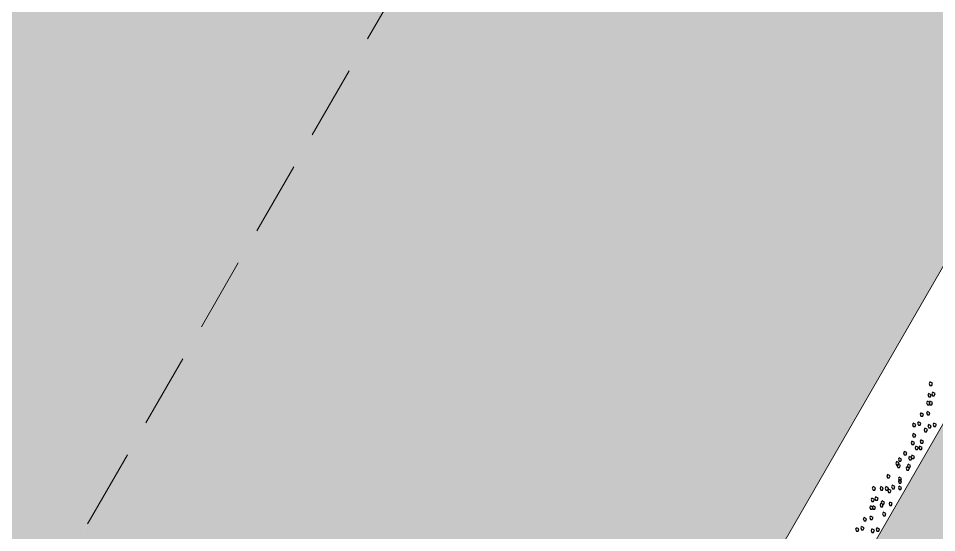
# Model space of a CAD drawing. Header units: metres. Extents: x -81 to 63023, y -186 to 109005.
# Drawn here: x 152.64 to 161.96, y -67.93 to -62.71 of the extents above; entities that cross this region are included whole.
import ezdxf

# ---------------------------------------------------------------- set-up
doc = ezdxf.new("R2010")
doc.units = ezdxf.units.M
doc.linetypes.add('TRATTEGGIATA2', pattern=[0.375, 0.25, -0.125])
for name, color, linetype in [('LIN010CO', 2, 'Continuous'), ('LIN018CO', 6, 'Continuous'), ('LIN025CO', 7, 'Continuous'), ('LIN050CO', 3, 'Continuous')]:
    doc.layers.add(name, color=color, linetype=linetype)
doc.linetypes.add('ROCCIA', pattern='A,0.25,[130,BERETTA.shx,S=0.1,R=0,X=0,Y=0],-0.2,0.25', length=0.7)
pattern_1 = [(49.99999999999999, (140.0309396306686, 0), (1.82184668996004, -0.1593908553890309), [0.1905, -2.0955]), (355, (140.0309396306686, 0), (-0.3524342142496934, 1.910568452390351), [0.1524, -1.6764058417]), (100.4514447, (140.1827597006686, -0.013282535), (1.469412470903533, 1.751177519121951), [0.161900088, -1.780902446]), (46.18420000000002, (140.0309396306686, 0.508), (2.710790408921299, -0.4204232793272715), [0.2857499999999999, -3.143249999999999]), (96.63555760999996, (140.2568386306686, 0.472965), (2.37404134051503, 2.474261245977215), [0.2428502314, -2.6713560816]), (351.1841511700001, (140.0309396306686, 0.508), (2.37404134064977, 2.474261245855327), [0.2285996707, -2.5145973192]), (21, (140.2849396306686, 0.381), (1.516143912691325, -1.022651981870876), [0.1905, -2.0955]), (326.0000000000001, (140.2849396306686, 0.381), (0.6180202834764708, 1.841879661223193), [0.1524, -1.6764]), (71.45144499999999, (140.4112849566686, 0.295779001), (2.134164192787162, 0.8192276888590524), [0.161900088, -1.780899376]), (37.50000000000001, (140.0309396306686, 0), (0.03088603250591817, 0.8455503887315311), [0, -1.65608, 0, -1.7018, 0, -1.68275]), (7.499999999999999, (140.0309396306686, 0), (0.6681966251030574, 1.001805748181195), [0, -0.9702799999999999, 0, -1.61798, 0, -0.6413500000000001]), (327.5, (139.4645196306686, 0), (1.355905951668714, -0.05728743992673443), [0, -0.635, 0, -1.9812, 0, -2.6289]), (317.5, (139.2105196306686, 0), (1.48129181386018, 0.2542649103333303), [0, -0.8255, 0, -1.31572, 0, -1.8669])]

msp = doc.modelspace()

# ---------------------------------------------------------------- hatches: boundary and pattern name
at = {"layer": 'LIN010CO', "linetype": 'Continuous', "lineweight": 0}
h = msp.add_hatch(dxfattribs=at)
h.set_pattern_fill('AR-CONC', color=256, scale=0.01, style=0)
h.set_pattern_definition(pattern_1)
edge = h.paths.add_edge_path()
edge.add_line((165.5848318440192, -59.06488657941457), (165.3148867545883, -58.90903370936425))
edge.add_line((165.3148867545883, -58.90903370936425), (165.1559148314312, -58.70246584556801))
edge.add_line((165.1559148314312, -58.70246584556801), (164.9810457159583, -58.57534721310165))
edge.add_line((164.9810457159583, -58.57534721310165), (164.7902797646728, -58.35288931949086))
edge.add_line((164.7902797646728, -58.35288931949086), (164.7425881877257, -58.19399108626681))
edge.add_line((164.7425881877257, -58.19399108626681), (164.4405418902303, -57.86030436056848))
edge.add_line((164.4405418902303, -57.86030436056848), (164.2815699670731, -57.76496532885977))
edge.add_line((164.2815699670731, -57.76496532885977), (163.6717577250476, -57.107881381298))
edge.add_line((163.6717577250476, -57.107881381298), (163.4231812775576, -56.65343025182534))
edge.add_line((163.4231812775576, -56.65343025182534), (163.1532984098541, -56.17070491585071))
edge.add_line((163.1532984098541, -56.17070491585071), (163.0751744276429, -55.81575974357395))
edge.add_line((163.0751744276429, -55.81575974357395), (162.8550069818659, -55.48921029978806))
edge.add_line((162.8550069818659, -55.48921029978806), (162.6487118621425, -55.06887461492647))
edge.add_line((162.6487118621425, -55.06887461492647), (162.4711882791344, -54.6928984208518))
edge.add_line((162.4711882791344, -54.6928984208518), (162.2793985920143, -54.25959963032892))
edge.add_line((162.2793985920143, -54.25959963032892), (162.0797370362116, -53.77526304682277))
edge.add_line((162.0797370362116, -53.77526304682277), (161.916386931718, -53.31383440479783))
edge.add_line((161.916386931718, -53.31383440479783), (161.8579701601778, -53.08574616956656))
edge.add_line((161.8579701601778, -53.08574616956656), (153.3707363473268, -67.78606634909146))
edge.add_arc((147.5485576292662, -64.42462989893771), 6.722872900290511, 310.3075709953791, 329.99999999991644, ccw=False)
edge.add_line((151.8975205903514, -69.5513775225846), (152.5198968323597, -70.28506183957728))
edge.add_line((152.5198968323597, -70.28506183957728), (153.7609024232871, -71.03585008932687))
edge.add_line((153.7609024232871, -71.03585008932687), (155.3774752611376, -72.34156855510784))
edge.add_line((155.3774752611376, -72.34156855510784), (156.4551906052058, -72.78224850002562))
edge.add_line((156.4551906052058, -72.78224850002562), (157.4951261198904, -73.07666791179872))
edge.add_line((157.4951261198904, -73.07666791179872), (165.5848318440192, -59.06488657941457))
edge = h.paths.add_edge_path()
edge.add_line((185.102931617008, -45.3884607269904), (185.102931617008, -32.56103458651168))
edge.add_line((185.102931617008, -32.56103458651168), (138.22077586684, -32.56103458651168))
edge.add_line((138.22077586684, -32.56103458651168), (138.22077586684, -71.04869022295458))
edge.add_line((138.22077586684, -71.04869022295458), (147.6773318661237, -70.86334172534086))
edge.add_line((147.6773318661237, -70.86334172534086), (147.6829882041731, -71.14615862788602))
edge.add_arc((147.548557629588, -64.42462989894072), 6.72287290028752, 271.1457628382281, 330.0000000000121)
edge.add_line((153.3707363476517, -67.78606634908326), (168.2860745878954, -41.95194270499312))
edge.add_line((168.2860745878954, -41.95194270499312), (181.607187912605, -41.95194270496401))
edge.add_line((181.607187912605, -41.95194270496401), (181.607187912605, -45.58212492824211))
edge.add_line((181.607187912605, -45.58212492824211), (185.102931617008, -45.3884607269904))
edge = h.paths.add_edge_path()
edge.add_line((185.102931617008, -36.22578803479087), (185.102931617008, -32.56103458651168))
edge.add_line((185.102931617008, -32.56103458651168), (141.8496911768193, -32.56103458651168))
edge.add_line((141.8496911768193, -32.56103458651168), (138.22077586684, -34.27278709121778))
edge.add_line((138.22077586684, -34.27278709121778), (138.22077586684, -65.32143577860545))
edge.add_line((138.22077586684, -65.32143577860545), (148.2580229586986, -65.12470573557627))
edge.add_arc((147.5485576295894, -64.42462989894652), 0.9967182301136437, 315.3816634424818, 329.9999999996203)
edge.add_line((148.4117409372795, -64.92298901400906), (164.980077647657, -36.22578803483017))
edge.add_line((164.980077647657, -36.22578803483017), (185.102931617008, -36.22578803479087))
h = msp.add_hatch(dxfattribs=at)
h.set_pattern_fill('AR-CONC', color=256, scale=0.01, style=0)
h.set_pattern_definition(pattern_1)
edge = h.paths.add_edge_path()
edge.add_line((185.102931617008, -58.12047434062573), (185.102931617008, -52.38555229777936))
edge.add_line((185.102931617008, -52.38555229777936), (169.8783097920742, -53.22836463224572))
edge.add_line((169.8783097920742, -53.22836463224572), (158.1879464429169, -73.4766679118006))
edge.add_line((158.1879464429169, -73.4766679118006), (158.1879464429169, -77.5828592366565))
edge.add_line((158.1879464429169, -77.5828592366565), (151.5056245645776, -77.5828592366565))
edge.add_line((151.5056245645776, -77.5828592366565), (151.5056245645776, -78.16188274696148))
edge.add_line((151.5056245645776, -78.16188274696148), (147.823302686231, -78.16188274696148))
edge.add_line((147.823302686231, -78.16188274696148), (138.22077586684, -78.36667168702714))
edge.add_line((138.22077586684, -78.36667168702714), (138.22077586684, -84.077346716967))
edge.add_line((138.22077586684, -84.077346716967), (147.8794136140079, -83.88803741712442))
edge.add_line((147.8794136140079, -83.88803741712442), (157.2317792347478, -83.88803741712442))
edge.add_line((157.2317792347478, -83.88803741712442), (157.2317792347478, -83.30901390681944))
edge.add_line((157.2317792347478, -83.30901390681944), (161.2317792347478, -83.30901390681944))
edge.add_line((161.2317792347478, -83.30901390681944), (161.2317792347478, -81.35261824787855))
edge.add_line((161.2317792347478, -81.35261824787855), (163.9141011130871, -81.35261824787855))
edge.add_line((163.9141011130871, -81.35261824787855), (163.9141011130871, -75.01098643142583))
edge.add_line((163.9141011130871, -75.01098643142583), (168.8587527841612, -66.4465985114334))
edge.add_arc((183.038924391299, -74.63352598127628), 16.37385257672567, 92.93915336574281, 149.9999952261637, ccw=False)
edge.add_line((182.1993484162542, -58.28121237168349), (185.102931617008, -58.12047434062573))

# ---------------------------------------------------------------- linework, layer by layer
at = {"layer": 'LIN018CO'}
for points in [[(161.8935666676245, -66.40146742954676), (161.887628000723, -66.41333961460583), (161.8955462955736, -66.43312645008407), (161.9133627301692, -66.43312645008407), (161.9212810250197, -66.41136091709599), (161.8951549609722, -66.39829221988032)], [(161.8805152246204, -66.51887587289251), (161.8745765577189, -66.53074805795158), (161.8824948525694, -66.55053489342983), (161.900311287165, -66.55053489342983), (161.9082295820155, -66.52876936044174), (161.882103517968, -66.51570066322608)], [(161.9196693366873, -66.50583059889203), (161.9137306697858, -66.51770278395111), (161.9216489646363, -66.53748961942935), (161.9394653992319, -66.53748961942935), (161.9473836940824, -66.51572408644127), (161.9212576300349, -66.5026553892256)], [(161.8674637816162, -66.59714821499642), (161.8615251147147, -66.6090204000555), (161.8694434095653, -66.62880723553374), (161.8872598441609, -66.62880723553374), (161.8951781390114, -66.60704170254566), (161.8690520749639, -66.59397300532999)], [(161.8935666676245, -66.59714821499642), (161.887628000723, -66.6090204000555), (161.8955462955736, -66.62880723553374), (161.9133627301692, -66.62880723553374), (161.9212810250197, -66.60704170254566), (161.8951549609722, -66.59397300532999)], [(161.8022067835411, -66.71455665834219), (161.7962681166396, -66.72642884340127), (161.8041864114901, -66.74621567887951), (161.8220028460857, -66.74621567887951), (161.8299211409362, -66.72445014589142), (161.8037950768887, -66.71138144867575)], [(161.8674637816162, -66.7015112447215), (161.8615251147147, -66.71338342978058), (161.8694434095653, -66.73317026525882), (161.8872598441609, -66.73317026525882), (161.8951781390114, -66.71140473227074), (161.8690520749639, -66.69833603505506)], [(161.7238983424618, -66.81891968806727), (161.7179596755603, -66.83079187312634), (161.7258779704108, -66.85057870860459), (161.7436944050064, -66.85057870860459), (161.7516126998569, -66.8288131756165), (161.7254866358094, -66.81574447840083)], [(161.7761038975328, -66.80587441406678), (161.7701652306313, -66.81774659912585), (161.7780835254818, -66.8375334346041), (161.7958999600774, -66.8375334346041), (161.803818254928, -66.81576790161601), (161.7776921908805, -66.80269920440034)], [(161.8805152246204, -66.83196510168794), (161.8745765577189, -66.84383728674702), (161.8824948525694, -66.86362412222526), (161.900311287165, -66.86362412222526), (161.9082295820155, -66.84185858923718), (161.882103517968, -66.82878989202152)], [(161.9327207796914, -66.81891968806727), (161.9267821127899, -66.83079187312634), (161.9347004076404, -66.85057870860459), (161.952516842236, -66.85057870860459), (161.9604351370866, -66.8288131756165), (161.9343090730391, -66.81574447840083)], [(161.7238983424618, -66.92328285741254), (161.7179596755603, -66.93515504247162), (161.7258779704108, -66.95494187794986), (161.7436944050064, -66.95494187794986), (161.7516126998569, -66.93317634496178), (161.7254866358094, -66.92010764774611)], [(161.8413608956079, -66.87110134255), (161.8354222287064, -66.88297352760908), (161.843340523557, -66.90276036308732), (161.8611569581526, -66.90276036308732), (161.8690752530031, -66.88099483009924), (161.8429491889556, -66.86792613288358)], [(161.7108468994576, -67.00155505989625), (161.7049082325561, -67.01342724495532), (161.7128265274067, -67.03321408043357), (161.7306429620023, -67.03321408043357), (161.7385612568528, -67.01144854744548), (161.7124351928053, -66.99837985022981)], [(161.7500010115245, -67.05373657475879), (161.744062344623, -67.06560875981786), (161.7519806394735, -67.0853955952961), (161.7697970740691, -67.0853955952961), (161.7777153689197, -67.06363006230802), (161.7515893048722, -67.05056136509236)], [(161.789155340537, -67.05373657475879), (161.7832166736355, -67.06560875981786), (161.791134968486, -67.0853955952961), (161.8089514030816, -67.0853955952961), (161.8168696979321, -67.06363006230802), (161.7907436338846, -67.05056136509236)], [(161.8022067835411, -66.98850978589577), (161.7962681166396, -67.00038197095485), (161.8041864114901, -67.02016880643309), (161.8220028460857, -67.02016880643309), (161.8299211409362, -66.998403273445), (161.8037950768887, -66.98533457622935)], [(161.6325384583783, -67.10591822924152), (161.6265997914768, -67.1177904143006), (161.6345180863273, -67.13757724977884), (161.6523345209229, -67.13757724977884), (161.6602528157735, -67.11581171679076), (161.634126751726, -67.10274301957509)], [(161.7108468994576, -67.14505433048338), (161.7049082325561, -67.15692651554245), (161.7128265274067, -67.1767133510207), (161.7306429620023, -67.1767133510207), (161.7385612568528, -67.15494781803261), (161.7124351928053, -67.14187912081695)], [(161.554230017299, -67.2102812589666), (161.5482913503975, -67.22215344402568), (161.5562096452481, -67.24194027950392), (161.5740260798437, -67.24194027950392), (161.5819443746942, -67.22017474651584), (161.5558183106467, -67.20710604930017)], [(161.5672814603032, -67.23637194658778), (161.5613427934017, -67.24824413164686), (161.5692610882522, -67.2680309671251), (161.5870775228478, -67.2680309671251), (161.5949958176983, -67.24626543413702), (161.5688697536508, -67.23319673692134)], [(161.5803326863618, -67.17114515772475), (161.5743940194603, -67.18301734278383), (161.5823123143108, -67.20280417826207), (161.6001287489064, -67.20280417826207), (161.6080470437569, -67.18103864527399), (161.5819209797094, -67.16796994805833)], [(161.6716925704452, -67.23637194658778), (161.6657539035437, -67.24824413164686), (161.6736721983943, -67.2680309671251), (161.6914886329899, -67.2680309671251), (161.6994069278404, -67.24626543413702), (161.6732808637929, -67.23319673692134)], [(161.6847440134493, -67.15809974410406), (161.6788053465478, -67.16997192916314), (161.6867236413984, -67.18975876464138), (161.704540075994, -67.18975876464138), (161.7124583708445, -67.1679932316533), (161.686332306797, -67.15492453443764)], [(161.6586413443866, -67.26246277382914), (161.6527026774851, -67.27433495888822), (161.6606209723356, -67.29412179436646), (161.6784374069312, -67.29412179436646), (161.6863557017818, -67.27235626137838), (161.6602296377343, -67.25928756416272)], [(161.4628701332156, -67.34073511593306), (161.4569314663141, -67.35260730099213), (161.4648497611646, -67.37239413647038), (161.4826661957602, -67.37239413647038), (161.4905844906108, -67.35062860348229), (161.4644584265633, -67.33755990626662)], [(161.5803326863618, -67.36682580355422), (161.5743940194603, -67.3786979886133), (161.5823123143108, -67.39848482409154), (161.6001287489064, -67.39848482409154), (161.6080470437569, -67.37671929110346), (161.5819209797094, -67.3636505938878)], [(161.5803326863618, -67.3929166307956), (161.5743940194603, -67.40478881585467), (161.5823123143108, -67.42457565133292), (161.6001287489064, -67.42457565133292), (161.6080470437569, -67.40281011834483), (161.5819209797094, -67.38974142112917)], [(161.3158225013806, -67.46342092369295), (161.3098838344791, -67.47529310875203), (161.3178021293297, -67.49507994423027), (161.3356185639253, -67.49507994423027), (161.3435368587758, -67.47331441124219), (161.3174107947283, -67.46024571402651)], [(161.3941309424599, -67.46342092369295), (161.3881922755584, -67.47529310875203), (161.396110570409, -67.49507994423027), (161.4139270050046, -67.49507994423027), (161.4218452998551, -67.47331441124219), (161.3957192358076, -67.46024571402651)], [(161.446336497531, -67.46342092369295), (161.4403978306295, -67.47529310875203), (161.44831612548, -67.49507994423027), (161.4661325600756, -67.49507994423027), (161.4740508549261, -67.47331441124219), (161.4479247908786, -67.46024571402651)], [(161.4724393835392, -67.48951175093431), (161.4665007166377, -67.50138393599339), (161.4744190114883, -67.52117077147163), (161.4922354460839, -67.52117077147163), (161.5001537409344, -67.49940523848355), (161.4740276768869, -67.48633654126789)], [(161.5115934956061, -67.45037551007226), (161.5056548287046, -67.46224769513134), (161.5135731235551, -67.48203453060958), (161.5313895581507, -67.48203453060958), (161.5393078530013, -67.4602689976215), (161.5131817889538, -67.44720030040583)], [(161.5803326863618, -67.45814355927882), (161.5743940194603, -67.4700157443379), (161.5823123143108, -67.48980257981614), (161.6001287489064, -67.48980257981614), (161.6080470437569, -67.46803704682806), (161.5819209797094, -67.45496834961239)], [(161.3027710583765, -67.5808293670387), (161.296832391475, -67.59270155209778), (161.3047506863255, -67.61248838757602), (161.3225671209211, -67.61248838757602), (161.3304854157716, -67.59072285458794), (161.3043593517241, -67.57765415737228)], [(161.3419251704434, -67.56778409303823), (161.3359865035419, -67.5796562780973), (161.3439047983924, -67.59944311357555), (161.361721232988, -67.59944311357555), (161.3696395278385, -67.57767758058746), (161.343513463791, -67.56460888337179)], [(161.4071823854641, -67.60692019428008), (161.4012437185626, -67.61879237933915), (161.4091620134131, -67.6385792148174), (161.4269784480087, -67.6385792148174), (161.4348967428592, -67.61681368182931), (161.4087706788117, -67.60374498461366)], [(161.2897196153723, -67.65910170914262), (161.2837809484708, -67.6709738942017), (161.2916992433214, -67.69076072967994), (161.309515677917, -67.69076072967994), (161.3174339727675, -67.66899519669185), (161.29130790872, -67.65592649947618)], [(161.3158225013806, -67.65910170914262), (161.3098838344791, -67.6709738942017), (161.3178021293297, -67.69076072967994), (161.3356185639253, -67.69076072967994), (161.3435368587758, -67.66899519669185), (161.3174107947283, -67.65592649947618)], [(161.3941309424599, -67.63301088190124), (161.3881922755584, -67.64488306696032), (161.396110570409, -67.66466990243856), (161.4139270050046, -67.66466990243856), (161.4218452998551, -67.64290436945048), (161.3957192358076, -67.6298356722348)], [(161.4854908265434, -67.61996560790077), (161.4795521596419, -67.63183779295984), (161.4874704544924, -67.65162462843809), (161.505286889088, -67.65162462843809), (161.5132051839385, -67.62985909545), (161.487079119891, -67.61679039823434)], [(161.2244626172972, -67.77651015248838), (161.2185239503957, -67.78838233754746), (161.2264422452462, -67.8081691730257), (161.2442586798418, -67.8081691730257), (161.2521769746923, -67.78640364003762), (161.2260509106448, -67.77333494282195)], [(161.2897196153723, -67.7634647388677), (161.2837809484708, -67.77533692392677), (161.2916992433214, -67.79512375940502), (161.309515677917, -67.79512375940502), (161.3174339727675, -67.77335822641693), (161.29130790872, -67.76028952920126)], [(161.4202338284682, -67.72432863762585), (161.4142951615667, -67.73620082268492), (161.4222134564172, -67.75598765816316), (161.4400298910128, -67.75598765816316), (161.4479481858634, -67.73422212517508), (161.4218221218159, -67.72115342795942)], [(161.1461541762179, -67.88087318221346), (161.1402155093164, -67.89274536727254), (161.1481338041669, -67.91253220275078), (161.1659502387625, -67.91253220275078), (161.173868533613, -67.8907666697627), (161.1477424695655, -67.87769797254703)], [(161.1983597312889, -67.86782790821297), (161.1924210643874, -67.87970009327205), (161.2003393592379, -67.89948692875029), (161.2181557938335, -67.89948692875029), (161.2260740886841, -67.87772139576221), (161.1999480246366, -67.86465269854654)], [(161.3027710583765, -67.89391859583414), (161.296832391475, -67.90579078089321), (161.3047506863255, -67.92557761637146), (161.3225671209211, -67.92557761637146), (161.3304854157716, -67.90381208338337), (161.3043593517241, -67.89074338616771)], [(161.3549766134475, -67.88087318221346), (161.349037946546, -67.89274536727254), (161.3569562413965, -67.91253220275078), (161.3747726759921, -67.91253220275078), (161.3826909708427, -67.8907666697627), (161.3565649067952, -67.87769797254703)]]:
    msp.add_lwpolyline(points, dxfattribs=at)
at = {"layer": 'LIN025CO', "linetype": 'TRATTEGGIATA2', "lineweight": 0, "ltscale": 3}
msp.add_lwpolyline([(147.682988203853, -71.14615862788602, 0.1725583824292456), (151.8975205903514, -69.5513775225846, 0.08613651756734277), (153.3707363473316, -67.78606634908326), (161.8579701601778, -53.08574616956656)], format="xyb", dxfattribs=at)
at = {"layer": 'LIN050CO', "linetype": 'ROCCIA', "lineweight": 0, "ltscale": 2, "flags": 128}
msp.add_lwpolyline([(185.102931617008, -45.38846072697266), (181.6071879122849, -45.58212492824211), (181.6071879122849, -41.95194270496401), (168.2860745875753, -41.95194270499312), (161.8579701601778, -53.08574616956656), (161.916386931718, -53.31383440479783), (162.0797370362116, -53.77526304682277), (162.2793985920143, -54.25959963032892), (162.4711882791344, -54.6928984208518), (162.6487118621425, -55.06887461492647), (162.8550069818659, -55.48921029978806), (163.0751744276429, -55.81575974357395), (163.1532984098541, -56.17070491585071), (163.4231812775576, -56.65343025182534), (163.6717577250476, -57.107881381298), (164.2815699670731, -57.76496532885977), (164.4405418902303, -57.86030436056848), (164.7425881877257, -58.19399108626681), (164.7902797646728, -58.35288931949086), (164.9810457159583, -58.57534721310165), (165.1559148314312, -58.70246584556801), (165.3148867545883, -58.90903370936425), (165.5848318440192, -59.06488657941457), (157.4951261198904, -73.07666791179872), (156.4551906052058, -72.78224850002562), (155.3774752611376, -72.34156855510784, 0.09031407847940774), (147.682988203853, -71.14615862788602, -0.002296897414988106), (147.682988203853, -71.14615862788602), (147.6773318658036, -70.86334172534086), (138.2207758668403, -71.04869022294831)], format="xyb", dxfattribs=at)
msp.add_lwpolyline([(138.2207758668401, -78.55004260874007), (147.8173038853949, -78.36194270499661), (151.5056245645776, -78.36188274695857), (151.5056245645776, -77.5828592366565), (158.1879464429169, -77.5828592366565), (158.1879464429169, -73.4766679118006), (169.8783097920742, -53.22836463224572), (181.8934317594124, -52.56322541823872), (185.102931617008, -52.38555229777936)], dxfattribs=at)

doc.saveas('drawing.dxf')
